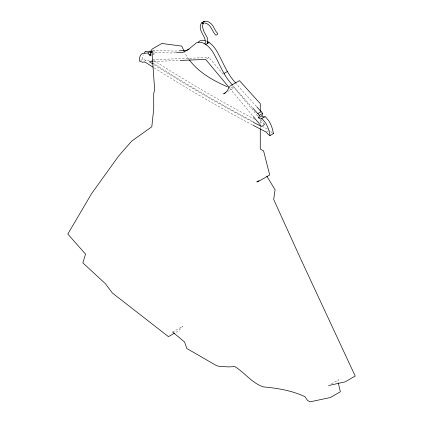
<?xml version="1.0" encoding="UTF-8"?>
<svg xmlns="http://www.w3.org/2000/svg" width="423" height="423" viewBox="0 0 423 423"><rect width="100%" height="100%" fill="white"/><g stroke="black" fill="none" stroke-linecap="round" stroke-linejoin="round"><path stroke-width="0.32" stroke-dasharray="2.12 1.59" d="M152.814 51.135L153.93 50.49L174.593 51.061L178.511 50.845M140.6 60.468L142.831 59.183L146.125 60.383A6.155 3.553 60 0 1 149.197 60.626M152.592 54.964L154.268 54.001L153.93 50.49M144.449 61.346L146.125 60.383M151.365 60.965L153.041 59.997M206.821 58.765L209.052 57.475L224.195 75.669M227.5 91.664L233.639 88.121L230.445 87.434M262.302 125.731L264.534 124.447M262.212 126.297L264.999 124.685L261.213 120.137M266.887 131.796L268.002 131.151M172.658 332.055L182.699 326.26L178.485 330.849L175.138 332.785M331.442 383.92L338.691 379.732L337.707 380.726L338.151 382.561M175.815 52.743L171.252 52.991L151.873 52.457M152.629 59.738L209.052 57.475M153.877 61.483L179.463 60.463M264.999 124.685L259.521 121.845A1530.863 883.848 60 0 1 258.411 121.264M152.592 53.034L154.268 54.001M153.565 60.33L159.355 64.016A1530.863 883.848 60 0 0 254.519 119.212M153.903 64.608L156.008 65.946A1530.863 883.848 60 0 0 252.838 122.025M256.386 106.395L239.883 88.09L236.23 83.548M252.605 107.844L236.536 90.025L232.888 85.478M232.608 85.774L257.85 116.098M229.684 88.211L252.817 116.008M188.891 59.278L185.676 54.646L184.634 52.373M260.267 120.079L260.267 124.029M260.267 126.662L260.267 127.973M252.399 124.864A1534.623 886.021 60 0 1 153.655 67.532M205.557 40.745A17.158 9.903 60 0 1 206.567 41.131M272.391 132.996A8.941 5.161 60 0 1 270.234 130.908M269.948 130.554A8.941 5.161 60 0 1 269.678 130.189M267.447 129.041A1534.623 886.021 60 0 1 262.434 126.44M253.514 121.75A1534.623 886.021 60 0 1 153.1 63.122M142.831 59.183A14.287 8.248 60 0 1 143.26 54.747"/><path stroke-width="0.63" d="M252.954 125.16A1534.623 886.021 60 0 0 266.331 132.119A8.941 5.161 60 0 0 270.022 135.572L273.369 133.636A21.113 12.188 60 0 0 268.854 120.856L265.131 116.383L261.784 118.313L260.996 119.249L258.527 117.827L259.336 115.31L262.683 113.38L256.819 106.876M258.527 117.827L261.874 115.891L262.683 113.38M228.975 87.36L227.653 90.147L225.85 92.362L223.598 93.917L225.829 92.632M203.363 23.281L202.643 25.137L202.643 27.548L203.965 31.572L207.381 37.938L207.381 43.49M204.642 22.969C211.156 23.931 211.817 31.408 215.936 35.225L217.612 34.263L217.665 33.438C214.313 30.35 213.848 25.1 209.686 22.662C206.683 19.796 200.967 21.409 200.317 25.586C199.159 32.455 206.969 37.002 205.002 43.997M198.234 42.178L199.735 40.941A17.158 9.903 60 0 1 205.06 40.597M153.1 67.183A1534.623 886.021 60 0 1 145.85 62.562A6.155 3.553 60 0 0 142.778 62.313L139.49 61.113A14.287 8.248 60 0 1 142.202 53.52L147.987 52.97L151.334 51.035L151.963 52.034M147.987 52.97L149.25 54.964L150.921 55.931L150.583 52.426L152.254 51.458M203.965 22.636L202.289 23.598L203.035 23.17M149.25 54.964L150.921 54.001M207.233 42.707L208.349 42.067M205.705 44.457L209.052 42.522M224.053 73.417L227.4 71.482M229.414 86.445L239.45 80.645L260.267 103.63L260.267 110.868M257.813 113.623L261.16 111.693M259.035 180.684L256.803 181.975L259.653 180.774L269.694 174.974L263.614 150.963L260.267 149.028L260.267 128.634M174.583 333.107L168.444 336.645L112.396 293.028L105.285 283.611L82.85 262.863L85.536 254.117L67.807 234.046L91.564 193.681L118.652 155.992L131.722 141.086L151.815 126.784L153.729 108.69L153.729 93.234L154.665 90.062L151.815 49.258L161.856 43.463L181.779 46.112L184.116 51.231M201.782 22.81L202.606 22.334M203.452 21.843L204.277 21.372M189.055 49.052L186.337 50.411L179.162 50.808M328.655 385.527L345.157 381.847L355.193 376.052L300.832 259.209L273.681 199.445L275.077 189.774L266.844 176.18M145.549 51.585L151.334 51.035M176.465 52.706L182.99 52.346L187.881 49.893L196.388 42.871A17.158 9.903 60 0 1 204.753 43.839L206.292 44.838A17.158 9.903 60 0 1 213.123 52.531C219.521 63.397 223.513 75.759 232.481 84.975M153.221 61.509L149.282 61.668L152.851 63.936M180.119 60.436L205.705 59.41L229.261 87.709M150.583 52.426L151.873 52.457M227.251 86.747C212.991 80.476 198.71 72.507 189.25 59.796M261.874 115.891L264.338 117.319M172.658 332.055L184.581 342.022L186.829 348.499L216.645 365.71L219.844 366.434L228.98 366.905L234.844 366.567C244.769 372.674 251.971 383.185 263.37 386.892C277.588 388.198 291.902 390.551 304.92 396.658L307.632 400.481L310.006 401.85L330.337 397.541L340.378 391.746L338.3 383.175M253.039 108.325L259.336 115.31M261.784 118.313L265.507 122.786A21.113 12.188 60 0 1 270.022 135.572M253.24 116.51L261.652 126.62L256.174 123.78A1530.863 883.848 60 0 1 253.393 122.321M235.828 83.045C226.86 73.829 222.868 61.467 216.47 50.601A17.158 9.903 60 0 0 209.639 42.903L208.1 41.903A17.158 9.903 60 0 0 207.074 41.364M144.185 52.891A14.287 8.248 60 0 1 145.549 51.585M273.369 133.636A8.941 5.161 60 0 1 273.041 133.446"/></g></svg>
